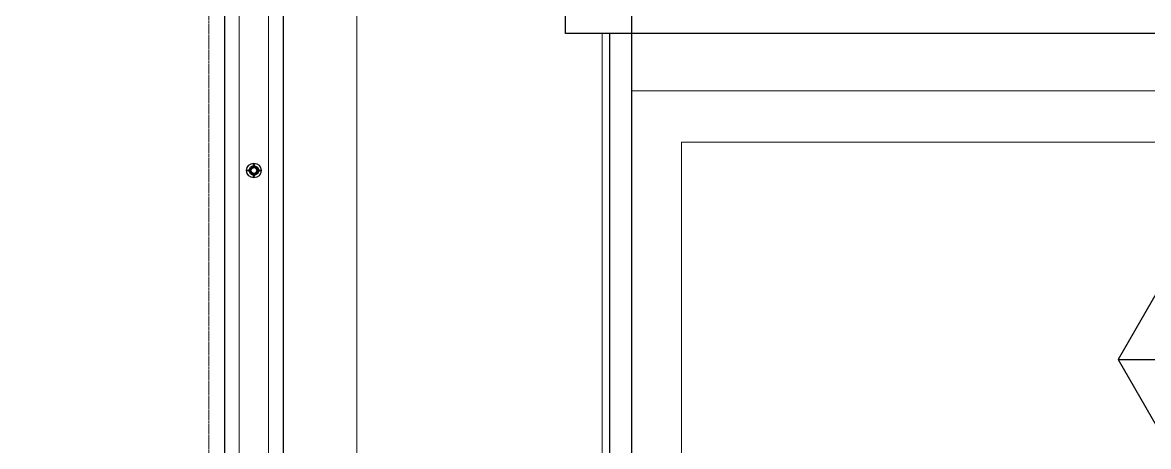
# Model space of a CAD drawing. Header units: inches. Extents: x 65856 to 131389, y 84027 to 134980.
# Drawn here: x 105343 to 113004, y 125300 to 128186 of the extents above; entities that cross this region are included whole.
import ezdxf

# ---------------------------------------------------------------- set-up
doc = ezdxf.new("R2010")
doc.units = ezdxf.units.IN
doc.header["$MEASUREMENT"] = 0
doc.linetypes.add('HIDDEN', pattern=[0.375, 0.25, -0.125])
doc.linetypes.add('HIDDENX2', pattern=[0.75, 0.5, -0.25])
doc.layers.add('DIM', color=251, linetype='Continuous', lineweight=0)
doc.layers.add('M-X-BKGD', color=8, linetype='Continuous')
doc.layers.add('PIPE FLOOR PLAN', color=252, linetype='Continuous')

# ---------------------------------------------------------------- blocks, each defined once
blk = doc.blocks.new('123')
at = {"color": 8, "linetype": 'Continuous', "ltscale": 300}
blk.add_line((-750109.9, -1051356.2), (-773145, -1051356.2), dxfattribs=at)
blk.add_line((-750109.9, -1051356.2), (-773145, -1051356.2), dxfattribs=at)
at = {"layer": 'DIM', "color": 8, "linetype": 'Continuous', "lineweight": 0, "ltscale": 10}
for p, q in [((-749997.7, -1051456.2), (-773245, -1051456.2)), ((-773445, -1051656.2), (-749773.1, -1051656.2))]:
    blk.add_line(p, q, dxfattribs=at)
at = {"layer": 'DIM', "linetype": 'HIDDENX2', "lineweight": 0, "ltscale": 10}
blk.add_line((-749099.6, -1052256.2), (-774045, -1052256.2), dxfattribs=at)
blk.add_line((-749099.6, -1052256.2), (-774045, -1052256.2), dxfattribs=at)
at = {"layer": 'DIM', "color": 8, "lineweight": 0}
for p, q in [((-751060.9, -1058316.2), (-751060.9, -1054126.2)), ((-751060.9, -1058316.2), (-751060.9, -1054126.2)), ((-751410.9, -1054466.2), (-754305.7, -1054466.2)), ((-751410.9, -1054466.2), (-754305.7, -1054466.2)), ((-751410.9, -1057966.2), (-751410.9, -1054466.2)), ((-751410.9, -1057966.2), (-751410.9, -1054466.2))]:
    blk.add_line(p, q, dxfattribs=at)
at = {"layer": 'DIM', "color": 8, "linetype": 'Continuous', "lineweight": 0, "ltscale": 10}
for points in [[(-773445, -1049982.1), (-773445, -1051656.2), (-749773.1, -1051656.2), (-749961.7, -1050029)], [(-750158.1, -1050071.7), (-749997.7, -1051456.2), (-773245, -1051456.2), (-773245, -1050030.1)]]:
    blk.add_lwpolyline(points, dxfattribs=at)
at = {"layer": 'DIM', "linetype": 'HIDDENX2', "lineweight": 0, "ltscale": 10}
blk.add_lwpolyline([(-757641, -1050150.1), (-757641, -1051150.1), (-757541, -1051250.1), (-750322.3, -1051250.1), (-750233.8, -1051150.8), (-750353.9, -1050114.2)], dxfattribs=at)
at = {"layer": 'PIPE FLOOR PLAN', "color": 8}
for p, q in [((-751653, -1051556.3), (-751628, -1051556.3)), ((-751553, -1051556.3), (-751578, -1051556.3)), ((-749660.9, -1051756.2), (-773545, -1051756.2)), ((-749660.9, -1051756.2), (-773545, -1051756.2)), ((-750670.9, -1053976.2), (-756220.9, -1053976.2)), ((-750670.9, -1053976.2), (-756220.9, -1053976.2)), ((-750670.9, -1054126.2), (-774220.9, -1054126.2)), ((-750670.9, -1054126.2), (-774220.9, -1054126.2)), ((-750670.9, -1072676.2), (-750670.9, -1054126.2)), ((-750670.9, -1072676.2), (-750670.9, -1054126.2))]:
    blk.add_line(p, q, dxfattribs=at)
for points in [[(-751603, -1051519.1), (-751605.7, -1051519.1), (-751605.7, -1051518.4), (-751603, -1051518.4)], [(-751603, -1051519.1), (-751605.7, -1051519.1), (-751605.7, -1051518.4), (-751603, -1051518.4)], [(-751602.7, -1051518.8), (-751602.7, -1051516.2), (-751603.4, -1051516.2), (-751603.4, -1051518.8)], [(-751603.4, -1051518.8), (-751603.4, -1051516.2), (-751602.7, -1051516.2), (-751602.7, -1051518.8)], [(-751602.7, -1051518.8), (-751602.7, -1051521.4), (-751603.4, -1051521.4), (-751603.4, -1051518.8)], [(-751603.4, -1051518.8), (-751603.4, -1051521.4), (-751602.7, -1051521.4), (-751602.7, -1051518.8)], [(-751603, -1051519.1), (-751600.4, -1051519.1), (-751600.4, -1051518.4), (-751603, -1051518.4)], [(-751603, -1051519.1), (-751600.4, -1051519.1), (-751600.4, -1051518.4), (-751603, -1051518.4)], [(-751640.5, -1051556.6), (-751643.2, -1051556.6), (-751643.2, -1051555.9), (-751640.5, -1051555.9)], [(-751640.5, -1051555.9), (-751643.2, -1051555.9), (-751643.2, -1051556.6), (-751640.5, -1051556.6)], [(-751640.2, -1051556.3), (-751640.2, -1051553.7), (-751640.9, -1051553.7), (-751640.9, -1051556.3)], [(-751640.2, -1051556.3), (-751640.2, -1051553.7), (-751640.9, -1051553.7), (-751640.9, -1051556.3)], [(-751640.2, -1051556.3), (-751640.2, -1051558.9), (-751640.9, -1051558.9), (-751640.9, -1051556.3)], [(-751640.2, -1051556.3), (-751640.2, -1051558.9), (-751640.9, -1051558.9), (-751640.9, -1051556.3)], [(-751640.5, -1051556.6), (-751637.9, -1051556.6), (-751637.9, -1051555.9), (-751640.5, -1051555.9)], [(-751640.5, -1051555.9), (-751637.9, -1051555.9), (-751637.9, -1051556.6), (-751640.5, -1051556.6)], [(-751603, -1051593.4), (-751605.7, -1051593.4), (-751605.7, -1051594.1), (-751603, -1051594.1)], [(-751603, -1051593.4), (-751605.7, -1051593.4), (-751605.7, -1051594.1), (-751603, -1051594.1)], [(-751603.4, -1051593.8), (-751603.4, -1051591.2), (-751602.7, -1051591.2), (-751602.7, -1051593.8)], [(-751602.7, -1051593.8), (-751602.7, -1051591.2), (-751603.4, -1051591.2), (-751603.4, -1051593.8)], [(-751603.4, -1051593.8), (-751603.4, -1051596.4), (-751602.7, -1051596.4), (-751602.7, -1051593.8)], [(-751602.7, -1051593.8), (-751602.7, -1051596.4), (-751603.4, -1051596.4), (-751603.4, -1051593.8)], [(-751603, -1051593.4), (-751600.4, -1051593.4), (-751600.4, -1051594.1), (-751603, -1051594.1)], [(-751603, -1051593.4), (-751600.4, -1051593.4), (-751600.4, -1051594.1), (-751603, -1051594.1)], [(-751565.5, -1051555.9), (-751568.2, -1051555.9), (-751568.2, -1051556.6), (-751565.5, -1051556.6)], [(-751565.5, -1051556.6), (-751568.2, -1051556.6), (-751568.2, -1051555.9), (-751565.5, -1051555.9)], [(-751565.9, -1051556.3), (-751565.9, -1051553.7), (-751565.2, -1051553.7), (-751565.2, -1051556.3)], [(-751565.9, -1051556.3), (-751565.9, -1051553.7), (-751565.2, -1051553.7), (-751565.2, -1051556.3)], [(-751565.9, -1051556.3), (-751565.9, -1051558.9), (-751565.2, -1051558.9), (-751565.2, -1051556.3)], [(-751565.9, -1051556.3), (-751565.9, -1051558.9), (-751565.2, -1051558.9), (-751565.2, -1051556.3)], [(-751565.5, -1051555.9), (-751562.9, -1051555.9), (-751562.9, -1051556.6), (-751565.5, -1051556.6)], [(-751565.5, -1051556.6), (-751562.9, -1051556.6), (-751562.9, -1051555.9), (-751565.5, -1051555.9)], [(-750670.9, -1054126.2), (-750670.9, -1053676.2), (-750220.9, -1053676.2), (-750220.9, -1054126.2), (-750670.9, -1054126.2)], [(-750670.9, -1054126.2), (-750670.9, -1053676.2), (-750220.9, -1053676.2), (-750220.9, -1054126.2), (-750670.9, -1054126.2)]]:
    blk.add_lwpolyline(points, close=True, dxfattribs=at)
for centre, radius in [((-751603, -1051556.3), 50), ((-751603, -1051556.3), 50), ((-751640.5, -1051556.3), 3.53), ((-751640.5, -1051556.3), 3.53), ((-751603, -1051556.3), 31), ((-751603, -1051556.3), 31), ((-751603, -1051556.3), 25), ((-751603, -1051556.3), 25), ((-751603, -1051556.3), 20), ((-751603, -1051556.3), 20), ((-751603, -1051518.8), 3.53), ((-751603, -1051518.8), 3.53), ((-751565.5, -1051556.3), 3.53), ((-751565.5, -1051556.3), 3.53), ((-751603, -1051593.8), 3.53), ((-751603, -1051593.8), 3.53)]:
    blk.add_circle(centre, radius, dxfattribs=at)

msp = doc.modelspace()

# ---------------------------------------------------------------- linework, layer by layer
at = {"layer": 'M-X-BKGD', "color": 8, "linetype": 'HIDDEN', "lineweight": 0, "ltscale": 10}
msp.add_line((107616.8, 129682.1), (107616.8, 104736.7), dxfattribs=at)
msp.add_line((107616.8, 129682.1), (107616.8, 104736.7), dxfattribs=at)
at = {"layer": 'M-X-BKGD', "color": 8, "linetype": 'Continuous', "lineweight": 0, "ltscale": 10}
for p, q in [((107116.8, 129120.8), (107116.8, 105236.7)), ((107116.8, 129120.8), (107116.8, 105236.7)), ((106716.8, 128671.8), (106716.8, 105636.7))]:
    msp.add_line(p, q, dxfattribs=at)
at = {"layer": 'M-X-BKGD', "color": 8, "linetype": 'Continuous', "ltscale": 300}
msp.add_line((106716.8, 128671.8), (106716.8, 105636.7), dxfattribs=at)
at = {"layer": 'M-X-BKGD'}
msp.add_line((112798, 125891.8), (113999.2, 125891.8), dxfattribs=at)
at = {"layer": 'M-X-BKGD', "color": 8, "linetype": 'Continuous', "lineweight": 0, "ltscale": 10}
for points in [[(109036.8, 128110.8), (109486.8, 128110.8), (109486.8, 128560.8), (109036.8, 128560.8)], [(128036.8, 104560.8), (109486.8, 104560.8), (109486.8, 128110.8), (128036.8, 128110.8)]]:
    msp.add_lwpolyline(points, close=True, dxfattribs=at)
msp.add_lwpolyline([(109286.8, 122560.8), (109286.8, 128110.8)], dxfattribs=at)
at = {"layer": 'M-X-BKGD'}
msp.add_lwpolyline([(113999.2, 125891.8), (113698.9, 126411.9), (113098.3, 126411.9), (112798, 125891.8), (113098.3, 125371.6), (113698.9, 125371.6)], close=True, dxfattribs=at)

# ---------------------------------------------------------------- block references
at = {"layer": 'M-X-BKGD', "rotation": 90}
msp.add_blockref('123', (-944639.4, 878781.7), dxfattribs=at)

doc.saveas('drawing.dxf')
